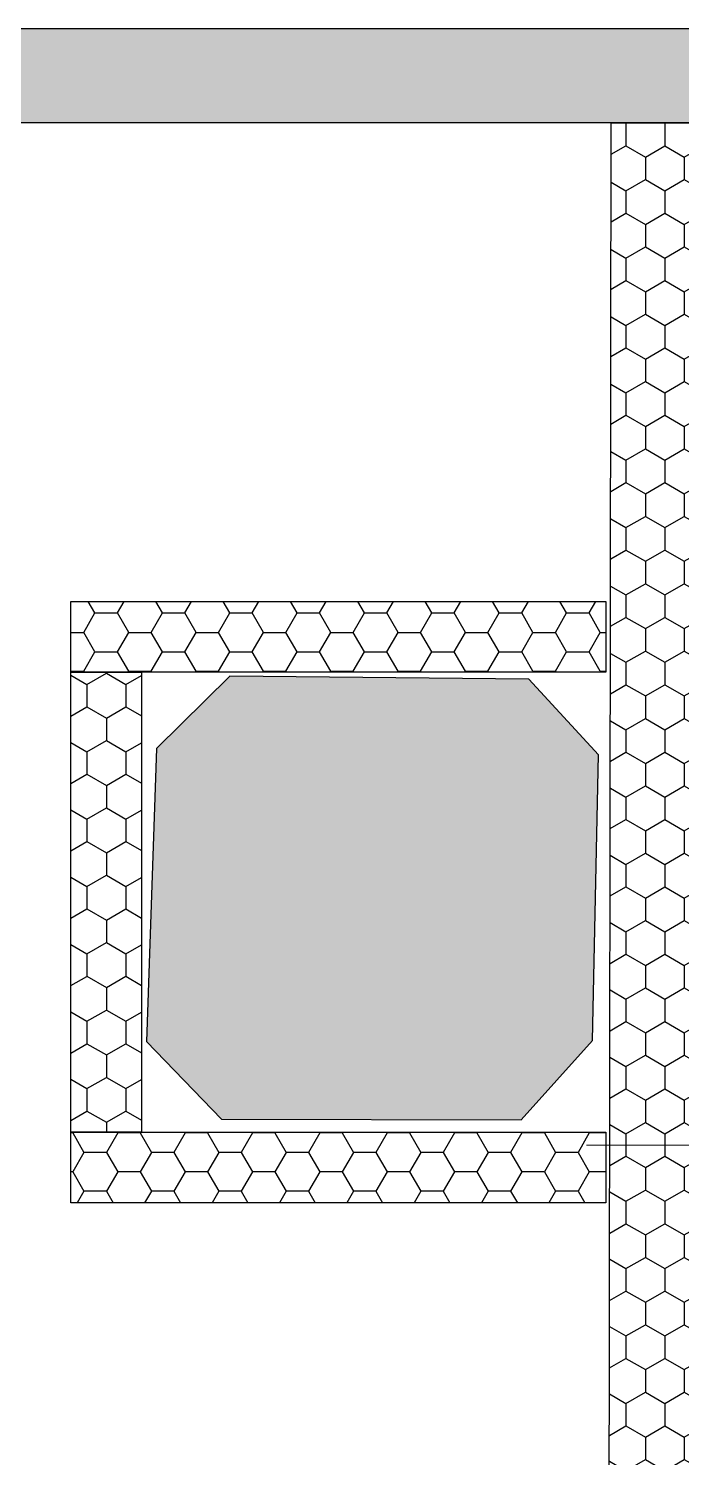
# Model space of a CAD drawing. Header units: millimetres. Extents: x 17474 to 44983, y -1049 to 14585.
# Drawn here: x 19037.4 to 19175.8, y 1142.2 to 1445.2 of the extents above; entities that cross this region are included whole.
import ezdxf

# ---------------------------------------------------------------- set-up
doc = ezdxf.new("R2010")
doc.units = ezdxf.units.MM
doc.linetypes.add('DASHED2', pattern=[0.375, 0.25, -0.125])
doc.layers.add('20 CM SOĞUK ODA PANEL- PASLANMAZ', color=12, linetype='Continuous')
doc.layers.add('KOLON', color=2, linetype='Continuous')
doc.layers.add('KRN-izdusum', color=220, linetype='DASHED2', lineweight=9)

msp = doc.modelspace()

# ---------------------------------------------------------------- hatches: boundary and pattern name
at = {"layer": '20 CM SOĞUK ODA PANEL- PASLANMAZ'}
h = msp.add_hatch(dxfattribs=at)
h.set_pattern_fill('HONEY', color=256, scale=1.5)
h.set_pattern_definition([(0, (-11984.9673, 13231.368), (7.14375, 4.12444597), [4.7625, -9.525]), (120, (-11984.9673, 13231.368), (-7.14375, 4.124446), [4.7625, -9.525]), (60, (-11984.9673, 13231.368), (2e-08, 8.24889196), [-9.525, 4.7625])])
h.paths.add_polyline_path([(18910.97, 1445.21), (19430.97, 1445.21), (19430.97, 1425.21), (18910.97, 1425.21)])
h = msp.add_hatch(dxfattribs=at)
h.set_pattern_fill('HONEY', color=256, scale=1.5, angle=-90)
h.set_pattern_definition([(270, (31265.2014, 32214.6688), (4.12444597, -7.14375), [4.7625, -9.525]), (30, (31265.2014, 32214.6688), (4.124446, 7.14375), [4.7625, -9.525]), (330, (31265.2014, 32214.6688), (8.24889196, -2e-08), [-9.525, 4.7625])])
h.paths.add_polyline_path([(19160.47, 1073.72), (19160.97, 1425.21), (19180.97, 1425.21), (19180.47, 1073.72)])
h = msp.add_hatch(dxfattribs=at)
h.set_pattern_fill('HONEY', color=256, scale=1.5)
h.set_pattern_definition([(0, (-11880.9673, 13414.16), (7.14375, 4.12444597), [4.7625, -9.525]), (120, (-11880.9673, 13414.16), (-7.14375, 4.124446), [4.7625, -9.525]), (60, (-11880.9673, 13414.16), (2e-08, 8.24889196), [-9.525, 4.7625])])
h.paths.add_polyline_path([(19159.78, 1308.74), (19046.34, 1308.74), (19046.34, 1323.74), (19159.78, 1323.74)])
h = msp.add_hatch(dxfattribs=at)
h.set_pattern_fill('HONEY', color=256, scale=1.5, angle=-90)
h.set_pattern_definition([(270, (31146.7586, 32217.124), (4.12444597, -7.14375), [4.7625, -9.525]), (30, (31146.7586, 32217.124), (4.124446, 7.14375), [4.7625, -9.525]), (330, (31146.7586, 32217.124), (8.24889196, -2e-08), [-9.525, 4.7625])])
h.paths.add_polyline_path([(19046.34, 1211.16), (19046.34, 1308.74), (19061.34, 1308.74), (19061.34, 1211.16)])
h = msp.add_hatch(dxfattribs=at)
h.set_pattern_fill('HONEY', color=256, scale=1.5, angle=-180)
h.set_pattern_definition([(180, (50043.486, -10894.2613), (-7.14375, -4.12444597), [4.7625, -9.525]), (300, (50043.486, -10894.2613), (7.14375, -4.124446), [4.7625, -9.525]), (240, (50043.486, -10894.2613), (-2e-08, -8.24889196), [-9.525, 4.7625])])
h.paths.add_polyline_path([(19046.34, 1211.16), (19159.78, 1211.16), (19159.78, 1196.16), (19046.34, 1196.16)])
at = {"layer": 'KOLON'}
h = msp.add_hatch(color=250, dxfattribs=at)
h.dxf.hatch_style = 1
h.set_gradient(color1=(51, 51, 51), color2=(91, 91, 91), tint=1)
h.paths.add_polyline_path([(19062.39, 1230.39), (19078.29, 1213.89), (19141.89, 1213.79), (19156.99, 1230.59), (19158.29, 1291.19), (19143.49, 1307.19), (19080.09, 1307.89), (19064.49, 1292.49)])

# ---------------------------------------------------------------- linework, layer by layer
at = {"layer": '20 CM SOĞUK ODA PANEL- PASLANMAZ'}
for points in [[(18910.97, 1445.21), (19430.97, 1445.21), (19430.97, 1425.21), (18910.97, 1425.21), (18910.97, 1445.21)], [(19160.47, 1073.72), (19160.97, 1425.21), (19180.97, 1425.21), (19180.47, 1073.72), (19160.47, 1073.72)], [(19159.78, 1308.74), (19046.34, 1308.74), (19046.34, 1323.74), (19159.78, 1323.74), (19159.78, 1308.74)], [(19046.34, 1211.16), (19046.34, 1308.74), (19061.34, 1308.74), (19061.34, 1211.16), (19046.34, 1211.16)], [(19046.34, 1211.16), (19159.78, 1211.16), (19159.78, 1196.16), (19046.34, 1196.16), (19046.34, 1211.16)]]:
    msp.add_lwpolyline(points, dxfattribs=at)
at = {"layer": 'KOLON'}
msp.add_lwpolyline([(19062.39, 1230.4), (19078.29, 1213.9), (19141.89, 1213.8), (19156.99, 1230.6), (19158.29, 1291.2), (19143.49, 1307.2), (19080.09, 1307.9), (19064.49, 1292.5)], close=True, dxfattribs=at)
at = {"layer": 'KRN-izdusum', "ltscale": 100}
msp.add_lwpolyline([(19155.71, 1208.38), (19741.71, 1208.38)], dxfattribs=at)

doc.saveas('drawing.dxf')
